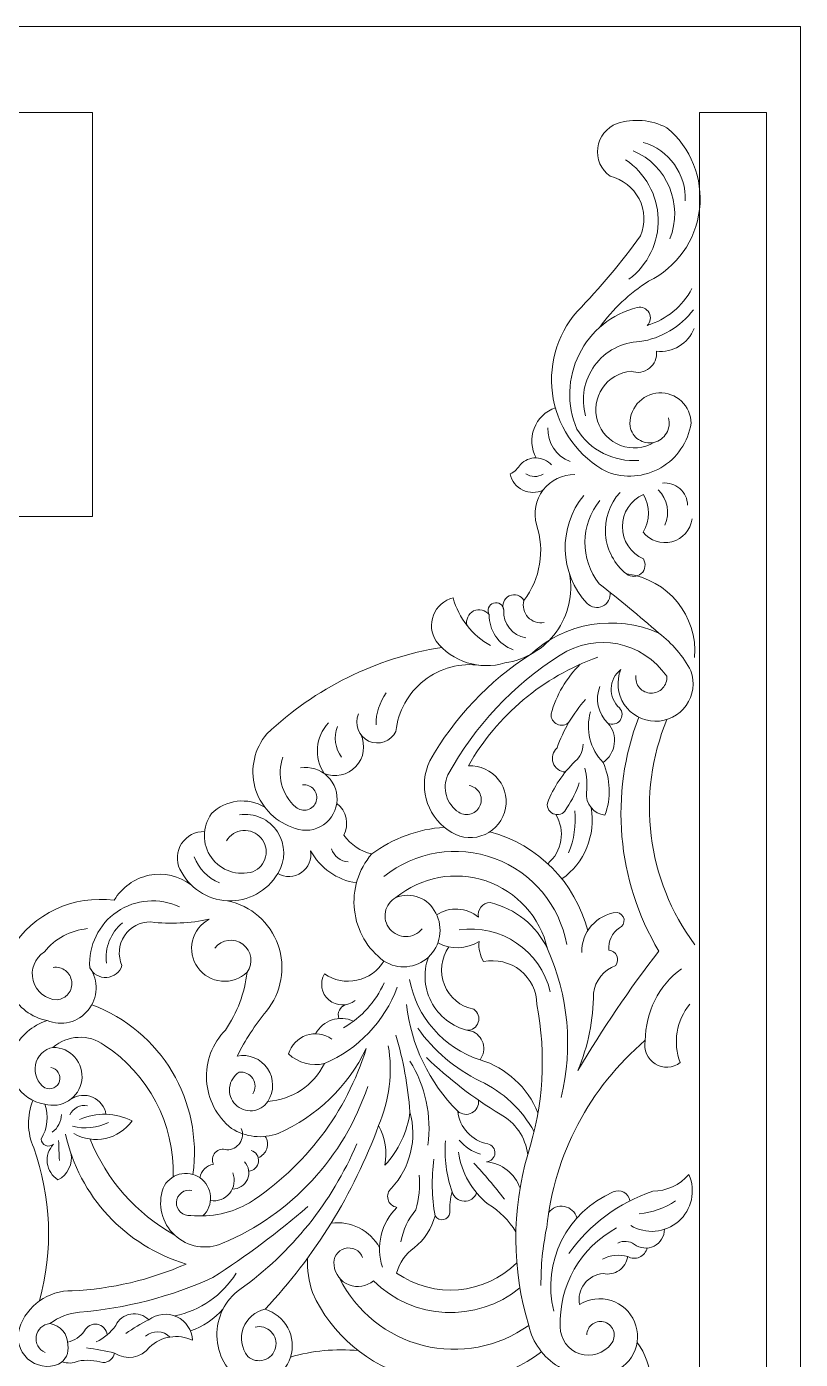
# Model space of a CAD drawing. Header units: millimetres. Extents: x 5152 to 5396, y 165 to 421.
# Drawn here: x 5350.4 to 5396.3, y 341.6 to 420.7 of the extents above; entities that cross this region are included whole.
import ezdxf

# ---------------------------------------------------------------- set-up
doc = ezdxf.new("R2010")
doc.units = ezdxf.units.MM
doc.header["$MEASUREMENT"] = 0
doc.layers.add('SITARA ALL', color=18, linetype='Continuous', true_color=0x000000)

msp = doc.modelspace()

# ---------------------------------------------------------------- linework, layer by layer
at = {"layer": 'SITARA ALL', "lineweight": 9}
for points, knots in [([(5152.3, 420.695), (5152.3, 420.695), (5396.3, 420.695), (5396.3, 420.695), (5396.3, 420.695), (5396.3, 298.695), (5396.3, 298.695), (5396.3, 298.695), (5152.3, 298.695), (5152.3, 298.695), (5152.3, 298.695), (5152.3, 420.695), (5152.3, 420.695)], [0, 0, 0, 0, 0.25, 0.25, 0.25, 0.5, 0.5, 0.5, 0.75, 0.75, 0.75, 1, 1, 1, 1]), ([(5158.284, 309.538), (5158.284, 309.538), (5158.284, 303.791), (5158.284, 303.791), (5158.284, 303.791), (5154.3, 303.791), (5154.3, 303.791), (5154.3, 303.791), (5154.3, 415.599), (5154.3, 415.599), (5154.3, 415.599), (5354.3, 415.599), (5354.3, 415.599), (5354.3, 415.599), (5354.3, 391.626), (5354.3, 391.626), (5354.3, 391.626), (5349.636, 391.626), (5349.636, 391.626), (5349.636, 391.626), (5349.636, 411.074), (5349.636, 411.074), (5349.636, 411.074), (5301.025, 411.074), (5301.025, 411.074), (5301.679, 410.889), (5302.203, 410.396), (5302.429, 409.755), (5302.655, 409.114), (5302.556, 408.402), (5302.163, 407.847), (5304.264, 410.007), (5307.224, 411.112), (5310.227, 410.858), (5311.335, 410.604), (5312.145, 409.652), (5312.219, 408.518), (5312.293, 407.383), (5311.613, 406.334), (5310.548, 405.938)], [0, 0, 0, 0, 0.071429, 0.071429, 0.071429, 0.142857, 0.142857, 0.142857, 0.214286, 0.214286, 0.214286, 0.285714, 0.285714, 0.285714, 0.357143, 0.357143, 0.357143, 0.428571, 0.428571, 0.428571, 0.5, 0.5, 0.5, 0.571429, 0.571429, 0.571429, 0.642857, 0.642857, 0.642857, 0.714286, 0.714286, 0.714286, 0.785714, 0.785714, 0.785714, 0.857143, 0.857143, 0.857143, 1, 1, 1, 1]), ([(5385.334, 308.316), (5385.334, 308.316), (5390.317, 308.316), (5390.317, 308.316), (5390.317, 308.316), (5390.317, 415.599), (5390.317, 415.599), (5390.317, 415.599), (5394.3, 415.599), (5394.3, 415.599), (5394.3, 415.599), (5394.3, 303.791), (5394.3, 303.791), (5394.3, 303.791), (5194.3, 303.791), (5194.3, 303.791), (5194.3, 303.791), (5194.3, 327.764), (5194.3, 327.764), (5194.3, 327.764), (5198.965, 327.764), (5198.965, 327.764), (5198.965, 327.764), (5198.965, 308.316), (5198.965, 308.316), (5198.965, 308.316), (5247.575, 308.316), (5247.575, 308.316), (5246.921, 308.501), (5246.398, 308.994), (5246.172, 309.635), (5245.945, 310.276), (5246.045, 310.988), (5246.438, 311.543), (5244.337, 309.383), (5241.376, 308.278), (5238.374, 308.532), (5237.266, 308.786), (5236.456, 309.738), (5236.382, 310.873), (5236.307, 312.007), (5236.987, 313.056), (5238.053, 313.453)], [0, 0, 0, 0, 0.066667, 0.066667, 0.066667, 0.133333, 0.133333, 0.133333, 0.2, 0.2, 0.2, 0.266667, 0.266667, 0.266667, 0.333333, 0.333333, 0.333333, 0.4, 0.4, 0.4, 0.466667, 0.466667, 0.466667, 0.533333, 0.533333, 0.533333, 0.6, 0.6, 0.6, 0.666667, 0.666667, 0.666667, 0.733333, 0.733333, 0.733333, 0.8, 0.8, 0.8, 0.866667, 0.866667, 0.866667, 1, 1, 1, 1]), ([(5384.4, 402.853), (5385.181, 403.944), (5386.166, 404.874), (5387.299, 405.593), (5388.963, 406.409), (5390.099, 408.011), (5390.317, 409.852), (5390.534, 411.693), (5389.804, 413.517), (5388.376, 414.698), (5387.465, 415.174), (5386.401, 415.263), (5385.424, 414.944), (5384.805, 414.713), (5384.363, 414.161), (5384.276, 413.506), (5384.189, 412.851), (5384.47, 412.202), (5385.007, 411.818), (5385.752, 411.645), (5386.383, 411.152), (5386.732, 410.472), (5387.08, 409.792), (5387.112, 408.992), (5386.818, 408.286), (5385.673, 406.698), (5384.415, 405.195), (5383.054, 403.789), (5381.817, 402.365), (5381.297, 400.455), (5381.644, 398.601), (5381.991, 396.746), (5383.164, 395.153), (5384.833, 394.272), (5385.877, 393.866), (5387.049, 393.956), (5388.019, 394.518), (5388.988, 395.08), (5389.65, 396.051), (5389.818, 397.159), (5389.814, 397.655), (5389.608, 398.128), (5389.246, 398.469), (5388.885, 398.809), (5388.4, 398.986), (5387.904, 398.958), (5387.408, 398.931), (5386.946, 398.702), (5386.624, 398.325), (5386.301, 397.947), (5386.148, 397.454), (5386.199, 396.96), (5386.254, 396.645), (5386.437, 396.366), (5386.704, 396.189), (5386.971, 396.011), (5387.299, 395.952), (5387.611, 396.024), (5387.924, 396.096), (5388.192, 396.293), (5388.355, 396.569), (5388.518, 396.845), (5388.56, 397.176), (5388.471, 397.484)], [0, 0, 0, 0, 0.045455, 0.045455, 0.045455, 0.090909, 0.090909, 0.090909, 0.136364, 0.136364, 0.136364, 0.181818, 0.181818, 0.181818, 0.227273, 0.227273, 0.227273, 0.272727, 0.272727, 0.272727, 0.318182, 0.318182, 0.318182, 0.363636, 0.363636, 0.363636, 0.409091, 0.409091, 0.409091, 0.454545, 0.454545, 0.454545, 0.5, 0.5, 0.5, 0.545455, 0.545455, 0.545455, 0.590909, 0.590909, 0.590909, 0.636364, 0.636364, 0.636364, 0.681818, 0.681818, 0.681818, 0.727273, 0.727273, 0.727273, 0.772727, 0.772727, 0.772727, 0.818182, 0.818182, 0.818182, 0.863636, 0.863636, 0.863636, 0.909091, 0.909091, 0.909091, 1, 1, 1, 1]), ([(5386.132, 405.704), (5387.26, 406.553), (5387.905, 407.895), (5387.863, 409.306), (5387.821, 410.717), (5387.098, 412.019), (5385.921, 412.799)], [0, 0, 0, 0, 0.333333, 0.333333, 0.333333, 1, 1, 1, 1]), ([(5389.864, 405.147), (5389.31, 404.093), (5388.355, 403.306), (5387.216, 402.961), (5387.415, 403.162), (5387.458, 403.47), (5387.322, 403.718), (5387.185, 403.965), (5386.902, 404.093), (5386.625, 404.032), (5385.124, 403.652), (5383.864, 402.637), (5383.174, 401.25), (5382.484, 399.863), (5382.434, 398.246), (5383.036, 396.819), (5383.818, 395.559), (5385.235, 394.84), (5386.714, 394.954)], [0, 0, 0, 0, 0.142857, 0.142857, 0.142857, 0.285714, 0.285714, 0.285714, 0.428571, 0.428571, 0.428571, 0.571429, 0.571429, 0.571429, 0.714286, 0.714286, 0.714286, 1, 1, 1, 1]), ([(5383.556, 397.601), (5383.267, 398.626), (5383.466, 399.727), (5384.095, 400.587), (5384.723, 401.447), (5385.712, 401.97), (5386.776, 402.007), (5388.044, 402.197), (5389.187, 402.874), (5389.962, 403.895)], [0, 0, 0, 0, 0.25, 0.25, 0.25, 0.5, 0.5, 0.5, 1, 1, 1, 1]), ([(5387.611, 396.024), (5387.015, 395.665), (5386.287, 395.599), (5385.636, 395.844), (5384.984, 396.09), (5384.481, 396.62), (5384.27, 397.284), (5384.059, 397.947), (5384.163, 398.67), (5384.553, 399.247), (5384.942, 399.824), (5385.575, 400.19), (5386.269, 400.242), (5386.634, 400.116), (5387.039, 400.185), (5387.342, 400.426), (5387.645, 400.667), (5387.803, 401.045), (5387.762, 401.43), (5388.728, 401.324), (5389.645, 401.88), (5389.995, 402.786)], [0, 0, 0, 0, 0.125, 0.125, 0.125, 0.25, 0.25, 0.25, 0.375, 0.375, 0.375, 0.5, 0.5, 0.5, 0.625, 0.625, 0.625, 0.75, 0.75, 0.75, 1, 1, 1, 1]), ([(5381.765, 398.081), (5381.185, 397.877), (5380.725, 397.43), (5380.506, 396.856), (5380.286, 396.282), (5380.33, 395.641), (5380.626, 395.103)], [0, 0, 0, 0, 0.333333, 0.333333, 0.333333, 1, 1, 1, 1]), ([(5381.042, 393.202), (5380.662, 393.009), (5380.213, 393.005), (5379.83, 393.192), (5379.446, 393.378), (5379.172, 393.734), (5379.089, 394.152), (5379.34, 394.28), (5379.55, 394.477), (5379.694, 394.72), (5379.938, 394.971), (5380.276, 395.11), (5380.626, 395.103), (5380.977, 395.096), (5381.309, 394.945), (5381.543, 394.684)], [0, 0, 0, 0, 0.166667, 0.166667, 0.166667, 0.333333, 0.333333, 0.333333, 0.5, 0.5, 0.5, 0.666667, 0.666667, 0.666667, 1, 1, 1, 1]), ([(5379.902, 386.644), (5380.876, 387.93), (5381.155, 389.612), (5380.647, 391.144), (5380.447, 391.854), (5380.594, 392.616), (5381.042, 393.202), (5381.49, 393.787), (5382.188, 394.127), (5382.925, 394.12)], [0, 0, 0, 0, 0.25, 0.25, 0.25, 0.5, 0.5, 0.5, 1, 1, 1, 1]), ([(5390.028, 383.26), (5390.221, 385.728), (5388.445, 387.911), (5385.988, 388.217), (5385.268, 388.788), (5384.817, 389.633), (5384.743, 390.549), (5384.669, 391.465), (5384.98, 392.372), (5385.6, 393.05)], [0, 0, 0, 0, 0.25, 0.25, 0.25, 0.5, 0.5, 0.5, 1, 1, 1, 1]), ([(5389.609, 392.292), (5389.602, 392.672), (5389.436, 393.03), (5389.151, 393.281), (5388.866, 393.532), (5388.489, 393.651), (5388.112, 393.609)], [0, 0, 0, 0, 0.333333, 0.333333, 0.333333, 1, 1, 1, 1]), ([(5384.407, 392.581), (5383.234, 391.145), (5383.219, 389.089), (5384.372, 387.638), (5385.572, 386.688), (5386.751, 385.711), (5387.907, 384.707), (5385.339, 385.838), (5382.348, 385.341), (5380.286, 383.437), (5377.813, 381.853), (5375.765, 379.689), (5374.32, 377.132), (5373.614, 375.679), (5374.075, 373.93), (5375.408, 373.017), (5375.96, 372.59), (5376.685, 372.46), (5377.351, 372.67), (5378.017, 372.879), (5378.538, 373.401), (5378.746, 374.067), (5378.954, 374.733), (5378.824, 375.458), (5378.396, 376.009), (5377.968, 376.561), (5377.298, 376.868), (5376.601, 376.832), (5378.309, 379.827), (5381.032, 382.115), (5384.276, 383.282)], [0, 0, 0, 0, 0.090909, 0.090909, 0.090909, 0.181818, 0.181818, 0.181818, 0.272727, 0.272727, 0.272727, 0.363636, 0.363636, 0.363636, 0.454545, 0.454545, 0.454545, 0.545455, 0.545455, 0.545455, 0.636364, 0.636364, 0.636364, 0.727273, 0.727273, 0.727273, 0.818182, 0.818182, 0.818182, 1, 1, 1, 1]), ([(5383.449, 392.878), (5381.906, 390.987), (5381.992, 388.25), (5383.656, 386.464), (5383.896, 386.222), (5384.265, 386.159), (5384.571, 386.31), (5384.878, 386.46), (5385.055, 386.789), (5385.01, 387.128)], [0, 0, 0, 0, 0.25, 0.25, 0.25, 0.5, 0.5, 0.5, 1, 1, 1, 1]), ([(5385.988, 388.217), (5386.248, 388.013), (5386.616, 388.024), (5386.862, 388.244), (5387.108, 388.464), (5387.161, 388.828), (5386.987, 389.109), (5386.229, 389.444), (5385.74, 390.196), (5385.74, 391.025), (5385.74, 391.854), (5386.229, 392.605), (5386.987, 392.941), (5387.394, 392.251), (5387.388, 391.392), (5386.972, 390.707), (5387.374, 390.188), (5388.048, 389.959), (5388.683, 390.129), (5389.318, 390.298), (5389.79, 390.831), (5389.88, 391.482)], [0, 0, 0, 0, 0.125, 0.125, 0.125, 0.25, 0.25, 0.25, 0.375, 0.375, 0.375, 0.5, 0.5, 0.5, 0.625, 0.625, 0.625, 0.75, 0.75, 0.75, 1, 1, 1, 1]), ([(5377.926, 383.967), (5376.832, 384.57), (5376.028, 385.591), (5375.696, 386.796), (5375.165, 386.665), (5374.73, 386.285), (5374.53, 385.775), (5374.329, 385.266), (5374.388, 384.692), (5374.687, 384.234), (5375.651, 382.997), (5377.276, 382.482), (5378.776, 382.942), (5379.994, 383.115), (5381.089, 383.774), (5381.812, 384.77), (5382.534, 385.767), (5382.82, 387.013), (5382.606, 388.224)], [0, 0, 0, 0, 0.142857, 0.142857, 0.142857, 0.285714, 0.285714, 0.285714, 0.428571, 0.428571, 0.428571, 0.571429, 0.571429, 0.571429, 0.714286, 0.714286, 0.714286, 1, 1, 1, 1]), ([(5381.099, 385.337), (5380.745, 385.27), (5380.38, 385.391), (5380.136, 385.657), (5379.893, 385.923), (5379.804, 386.297), (5379.902, 386.644), (5379.729, 386.95), (5379.349, 387.07), (5379.032, 386.918), (5378.716, 386.765), (5378.572, 386.394), (5378.704, 386.068), (5378.697, 386.213), (5378.624, 386.346), (5378.506, 386.429), (5378.388, 386.513), (5378.238, 386.537), (5378.099, 386.494), (5377.961, 386.452), (5377.85, 386.348), (5377.799, 386.212), (5377.748, 386.077), (5377.763, 385.925), (5377.839, 385.802), (5377.623, 386.087), (5377.236, 386.178), (5376.916, 386.021), (5376.595, 385.863), (5376.431, 385.501), (5376.525, 385.156)], [0, 0, 0, 0, 0.090909, 0.090909, 0.090909, 0.181818, 0.181818, 0.181818, 0.272727, 0.272727, 0.272727, 0.363636, 0.363636, 0.363636, 0.454545, 0.454545, 0.454545, 0.545455, 0.545455, 0.545455, 0.636364, 0.636364, 0.636364, 0.727273, 0.727273, 0.727273, 0.818182, 0.818182, 0.818182, 1, 1, 1, 1]), ([(5386.543, 382.184), (5386.509, 381.924), (5386.587, 381.662), (5386.758, 381.463), (5386.929, 381.264), (5387.176, 381.148), (5387.438, 381.143), (5387.7, 381.138), (5387.952, 381.244), (5388.131, 381.436), (5388.309, 381.628), (5388.397, 381.887), (5388.373, 382.148), (5386.955, 384.215), (5384.148, 384.771), (5382.052, 383.396), (5379.261, 381.636), (5376.967, 379.192), (5375.389, 376.294), (5375.023, 375.494), (5375.3, 374.549), (5376.04, 374.074), (5376.26, 373.936), (5376.53, 373.904), (5376.777, 373.987), (5377.023, 374.07), (5377.219, 374.258), (5377.312, 374.501), (5377.404, 374.744), (5377.383, 375.015), (5377.254, 375.241), (5377.125, 375.467), (5376.902, 375.622), (5376.646, 375.666)], [0, 0, 0, 0, 0.083333, 0.083333, 0.083333, 0.166667, 0.166667, 0.166667, 0.25, 0.25, 0.25, 0.333333, 0.333333, 0.333333, 0.416667, 0.416667, 0.416667, 0.5, 0.5, 0.5, 0.583333, 0.583333, 0.583333, 0.666667, 0.666667, 0.666667, 0.75, 0.75, 0.75, 0.833333, 0.833333, 0.833333, 1, 1, 1, 1]), ([(5387.907, 384.707), (5388.694, 384.107), (5389.342, 383.344), (5389.809, 382.47), (5390.06, 381.781), (5389.955, 381.011), (5389.529, 380.414), (5389.103, 379.816), (5388.409, 379.467), (5387.675, 379.479), (5386.942, 379.492), (5386.261, 379.865), (5385.855, 380.477), (5385.45, 381.089), (5385.372, 381.862), (5385.646, 382.542), (5385.299, 382.272), (5385.09, 381.861), (5385.075, 381.421), (5385.061, 380.981), (5385.243, 380.558), (5385.573, 380.265), (5385.761, 380.06), (5385.774, 379.748), (5385.604, 379.527), (5385.435, 379.306), (5385.131, 379.238), (5384.883, 379.366), (5384.297, 379.928), (5384.108, 380.789), (5384.405, 381.544)], [0, 0, 0, 0, 0.090909, 0.090909, 0.090909, 0.181818, 0.181818, 0.181818, 0.272727, 0.272727, 0.272727, 0.363636, 0.363636, 0.363636, 0.454545, 0.454545, 0.454545, 0.545455, 0.545455, 0.545455, 0.636364, 0.636364, 0.636364, 0.727273, 0.727273, 0.727273, 0.818182, 0.818182, 0.818182, 1, 1, 1, 1]), ([(5375.022, 383.859), (5371.125, 383.232), (5367.509, 381.445), (5364.647, 378.727), (5363.907, 377.855), (5363.643, 376.677), (5363.94, 375.572), (5364.236, 374.468), (5365.055, 373.58), (5366.131, 373.195), (5366.667, 372.933), (5367.294, 372.943), (5367.821, 373.222), (5368.348, 373.501), (5368.709, 374.015), (5368.793, 374.605), (5368.878, 375.194), (5368.675, 375.789), (5368.248, 376.204), (5367.821, 376.619), (5367.221, 376.806), (5366.634, 376.705)], [0, 0, 0, 0, 0.125, 0.125, 0.125, 0.25, 0.25, 0.25, 0.375, 0.375, 0.375, 0.5, 0.5, 0.5, 0.625, 0.625, 0.625, 0.75, 0.75, 0.75, 1, 1, 1, 1]), ([(5370.085, 379.911), (5369.815, 379.301), (5370.082, 378.587), (5370.686, 378.305), (5371.291, 378.023), (5372.01, 378.275), (5372.304, 378.874), (5372.429, 380.068), (5373.034, 381.159), (5373.979, 381.898), (5374.924, 382.637), (5376.13, 382.959), (5377.318, 382.793)], [0, 0, 0, 0, 0.2, 0.2, 0.2, 0.4, 0.4, 0.4, 0.6, 0.6, 0.6, 1, 1, 1, 1]), ([(5383.241, 382.864), (5382.42, 382.045), (5381.823, 381.03), (5381.506, 379.914), (5381.49, 379.654), (5381.634, 379.411), (5381.87, 379.301), (5382.106, 379.191), (5382.385, 379.236), (5382.573, 379.416)], [0, 0, 0, 0, 0.25, 0.25, 0.25, 0.5, 0.5, 0.5, 1, 1, 1, 1]), ([(5383.556, 380.776), (5382.814, 379.932), (5382.24, 378.954), (5381.866, 377.893), (5381.616, 377.675), (5381.522, 377.327), (5381.631, 377.013), (5381.739, 376.699), (5382.027, 376.483), (5382.359, 376.466)], [0, 0, 0, 0, 0.25, 0.25, 0.25, 0.5, 0.5, 0.5, 1, 1, 1, 1]), ([(5386.708, 379.719), (5384.965, 375.151), (5385.404, 370.041), (5387.904, 365.839), (5386.16, 363.577), (5384.555, 361.211), (5383.097, 358.755), (5383.714, 360.205), (5384.031, 361.764), (5384.027, 363.34), (5384.128, 364.089), (5384.635, 364.721), (5385.343, 364.983), (5385.47, 365.148), (5385.497, 365.368), (5385.413, 365.559), (5385.329, 365.749), (5385.148, 365.878), (5384.941, 365.896), (5384.892, 366.414), (5385.131, 366.919), (5385.563, 367.21), (5385.759, 367.301), (5385.871, 367.511), (5385.838, 367.724), (5385.805, 367.938), (5385.636, 368.104), (5385.422, 368.133), (5384.209, 368.005), (5383.299, 366.968), (5383.333, 365.75)], [0, 0, 0, 0, 0.090909, 0.090909, 0.090909, 0.181818, 0.181818, 0.181818, 0.272727, 0.272727, 0.272727, 0.363636, 0.363636, 0.363636, 0.454545, 0.454545, 0.454545, 0.545455, 0.545455, 0.545455, 0.636364, 0.636364, 0.636364, 0.727273, 0.727273, 0.727273, 0.818182, 0.818182, 0.818182, 1, 1, 1, 1]), ([(5383.522, 376.688), (5383.64, 376.218), (5383.667, 375.731), (5383.603, 375.251), (5383.546, 374.577), (5384.033, 373.98), (5384.705, 373.903), (5385.082, 374.92), (5385.042, 376.044), (5384.593, 377.032), (5383.824, 377.829), (5383.541, 378.979), (5383.85, 380.043)], [0, 0, 0, 0, 0.2, 0.2, 0.2, 0.4, 0.4, 0.4, 0.6, 0.6, 0.6, 1, 1, 1, 1]), ([(5368.296, 379.375), (5367.531, 378.551), (5367.427, 377.311), (5368.048, 376.373), (5368.701, 376.109), (5369.447, 376.273), (5369.928, 376.786), (5370.409, 377.3), (5370.524, 378.055), (5370.219, 378.688)], [0, 0, 0, 0, 0.25, 0.25, 0.25, 0.5, 0.5, 0.5, 1, 1, 1, 1]), ([(5384.593, 377.032), (5384.963, 377.287), (5385.206, 377.688), (5385.262, 378.134), (5385.317, 378.58), (5385.18, 379.028), (5384.883, 379.366)], [0, 0, 0, 0, 0.333333, 0.333333, 0.333333, 1, 1, 1, 1]), ([(5383.409, 378.112), (5383.407, 377.725), (5383.238, 377.357), (5382.945, 377.103), (5382.22, 376.407), (5381.655, 375.562), (5381.291, 374.625), (5381.243, 374.32), (5381.435, 374.029), (5381.735, 373.954), (5382.034, 373.879), (5382.341, 374.045), (5382.442, 374.337), (5382.762, 374.795), (5383.011, 375.297), (5383.183, 375.828)], [0, 0, 0, 0, 0.166667, 0.166667, 0.166667, 0.333333, 0.333333, 0.333333, 0.5, 0.5, 0.5, 0.666667, 0.666667, 0.666667, 1, 1, 1, 1]), ([(5365.604, 377.353), (5365.219, 376.299), (5365.521, 375.118), (5366.365, 374.38), (5366.558, 374.214), (5366.822, 374.156), (5367.066, 374.227), (5367.311, 374.298), (5367.503, 374.487), (5367.578, 374.731), (5367.652, 374.974), (5367.598, 375.239), (5367.435, 375.434), (5367.272, 375.629), (5367.021, 375.729), (5366.768, 375.699)], [0, 0, 0, 0, 0.166667, 0.166667, 0.166667, 0.333333, 0.333333, 0.333333, 0.5, 0.5, 0.5, 0.666667, 0.666667, 0.666667, 1, 1, 1, 1]), ([(5364.525, 374.375), (5363.507, 374.987), (5362.205, 374.832), (5361.362, 373.996), (5360.8, 373.218), (5360.797, 372.17), (5361.354, 371.389), (5361.912, 370.608), (5362.904, 370.27), (5363.822, 370.549), (5364.2, 370.705), (5364.478, 371.033), (5364.573, 371.431), (5364.667, 371.828), (5364.565, 372.246), (5364.299, 372.556), (5364.032, 372.865), (5363.634, 373.028), (5363.227, 372.994), (5362.82, 372.959), (5362.454, 372.732), (5362.243, 372.383)], [0, 0, 0, 0, 0.125, 0.125, 0.125, 0.25, 0.25, 0.25, 0.375, 0.375, 0.375, 0.5, 0.5, 0.5, 0.625, 0.625, 0.625, 0.75, 0.75, 0.75, 1, 1, 1, 1]), ([(5368.793, 374.605), (5369.366, 374.156), (5369.545, 373.366), (5369.222, 372.714), (5369.613, 372.151), (5370.199, 371.755), (5370.867, 371.602), (5370.077, 370.679), (5369.707, 369.471), (5369.845, 368.265), (5369.983, 367.059), (5370.615, 365.965), (5371.592, 365.244), (5371.236, 364.663), (5370.657, 364.252), (5369.991, 364.108), (5369.325, 363.964), (5368.628, 364.099), (5368.064, 364.481), (5367.77, 363.97), (5367.879, 363.323), (5368.327, 362.939), (5368.774, 362.555), (5369.43, 362.542), (5369.891, 362.91)], [0, 0, 0, 0, 0.111111, 0.111111, 0.111111, 0.222222, 0.222222, 0.222222, 0.333333, 0.333333, 0.333333, 0.444444, 0.444444, 0.444444, 0.555556, 0.555556, 0.555556, 0.666667, 0.666667, 0.666667, 0.777778, 0.777778, 0.777778, 1, 1, 1, 1]), ([(5363.014, 373.923), (5363.901, 374.06), (5364.786, 373.665), (5365.276, 372.915), (5365.767, 372.164), (5365.773, 371.195), (5365.291, 370.439), (5365.732, 370.181), (5366.282, 370.202), (5366.7, 370.494), (5367.119, 370.786), (5367.329, 371.295), (5367.239, 371.797), (5367.794, 370.764), (5368.804, 370.055), (5369.964, 369.884)], [0, 0, 0, 0, 0.166667, 0.166667, 0.166667, 0.333333, 0.333333, 0.333333, 0.5, 0.5, 0.5, 0.666667, 0.666667, 0.666667, 1, 1, 1, 1]), ([(5360.951, 372.927), (5360.406, 372.947), (5359.89, 372.68), (5359.591, 372.224), (5359.292, 371.767), (5359.253, 371.188), (5359.489, 370.695), (5360.013, 369.598), (5361.098, 368.879), (5362.313, 368.825), (5363.528, 368.772), (5364.673, 369.391), (5365.291, 370.439)], [0, 0, 0, 0, 0.2, 0.2, 0.2, 0.4, 0.4, 0.4, 0.6, 0.6, 0.6, 1, 1, 1, 1]), ([(5382.439, 366.236), (5382.012, 368.572), (5380.388, 370.51), (5378.162, 371.336), (5375.935, 372.162), (5373.44, 371.755), (5371.593, 370.262)], [0, 0, 0, 0, 0.333333, 0.333333, 0.333333, 1, 1, 1, 1]), ([(5360.146, 369.772), (5359.437, 370.307), (5358.533, 370.513), (5357.662, 370.337), (5356.791, 370.161), (5356.037, 369.621), (5355.591, 368.852), (5353.174, 369.18), (5350.789, 368.067), (5349.492, 366.001), (5349.066, 365.163), (5349.06, 364.175), (5349.477, 363.333), (5349.893, 362.49), (5350.682, 361.894), (5351.606, 361.725), (5350.738, 361.423), (5350.016, 360.803), (5349.587, 359.99), (5349.32, 359.312), (5349.378, 358.55), (5349.745, 357.921), (5350.111, 357.291), (5350.745, 356.864), (5351.466, 356.762)], [0, 0, 0, 0, 0.111111, 0.111111, 0.111111, 0.222222, 0.222222, 0.222222, 0.333333, 0.333333, 0.333333, 0.444444, 0.444444, 0.444444, 0.555556, 0.555556, 0.555556, 0.666667, 0.666667, 0.666667, 0.777778, 0.777778, 0.777778, 1, 1, 1, 1]), ([(5371.592, 365.244), (5372.424, 364.713), (5373.508, 364.809), (5374.231, 365.481), (5374.955, 366.152), (5375.134, 367.226), (5374.666, 368.094), (5374.247, 368.979), (5373.213, 369.385), (5372.305, 369.02), (5373.798, 370.249), (5375.822, 370.619), (5377.653, 369.998), (5379.484, 369.378), (5380.865, 367.853), (5381.302, 365.969), (5380.639, 367.352), (5379.389, 368.361), (5377.897, 368.715), (5377.681, 368.714), (5377.478, 368.616), (5377.342, 368.448), (5377.207, 368.28), (5377.154, 368.06), (5377.199, 367.849), (5376.494, 368.44), (5375.485, 368.496), (5374.72, 367.987)], [0, 0, 0, 0, 0.1, 0.1, 0.1, 0.2, 0.2, 0.2, 0.3, 0.3, 0.3, 0.4, 0.4, 0.4, 0.5, 0.5, 0.5, 0.6, 0.6, 0.6, 0.7, 0.7, 0.7, 0.8, 0.8, 0.8, 1, 1, 1, 1]), ([(5361.563, 366.021), (5361.963, 366.533), (5362.701, 366.63), (5363.221, 366.241), (5363.742, 365.851), (5363.855, 365.116), (5363.477, 364.587), (5363.069, 364.197), (5362.51, 364.003), (5361.948, 364.055), (5361.385, 364.107), (5360.873, 364.401), (5360.544, 364.861), (5360.214, 365.32), (5360.101, 365.9), (5360.232, 366.45), (5360.363, 366.999), (5360.727, 367.465), (5361.228, 367.726), (5360.086, 367.488), (5358.913, 367.433), (5357.754, 367.565), (5357.128, 367.578), (5356.539, 367.27), (5356.194, 366.747), (5355.849, 366.225), (5355.795, 365.563), (5356.051, 364.992), (5355.924, 364.59), (5355.564, 364.305), (5355.143, 364.274), (5354.723, 364.243), (5354.325, 364.472), (5354.14, 364.851), (5354.052, 366.169), (5354.671, 367.435), (5355.764, 368.177), (5356.857, 368.919), (5358.262, 369.026), (5359.455, 368.458)], [0, 0, 0, 0, 0.071429, 0.071429, 0.071429, 0.142857, 0.142857, 0.142857, 0.214286, 0.214286, 0.214286, 0.285714, 0.285714, 0.285714, 0.357143, 0.357143, 0.357143, 0.428571, 0.428571, 0.428571, 0.5, 0.5, 0.5, 0.571429, 0.571429, 0.571429, 0.642857, 0.642857, 0.642857, 0.714286, 0.714286, 0.714286, 0.785714, 0.785714, 0.785714, 0.857143, 0.857143, 0.857143, 1, 1, 1, 1]), ([(5368.065, 359.167), (5367.428, 357.871), (5366.146, 357.013), (5364.705, 356.918), (5365.091, 357.512), (5365.085, 358.279), (5364.689, 358.866), (5364.292, 359.454), (5363.584, 359.747), (5362.888, 359.611), (5363.365, 360.559), (5363.945, 361.451), (5364.618, 362.271), (5365.518, 363.37), (5365.779, 364.857), (5365.308, 366.196), (5364.837, 367.536), (5363.702, 368.532), (5362.313, 368.825)], [0, 0, 0, 0, 0.142857, 0.142857, 0.142857, 0.285714, 0.285714, 0.285714, 0.428571, 0.428571, 0.428571, 0.571429, 0.571429, 0.571429, 0.714286, 0.714286, 0.714286, 1, 1, 1, 1]), ([(5372.305, 369.02), (5371.979, 368.844), (5371.749, 368.532), (5371.679, 368.168), (5371.608, 367.804), (5371.705, 367.428), (5371.942, 367.144), (5372.179, 366.859), (5372.53, 366.695), (5372.901, 366.699), (5373.271, 366.702), (5373.621, 366.871), (5373.853, 367.16)], [0, 0, 0, 0, 0.2, 0.2, 0.2, 0.4, 0.4, 0.4, 0.6, 0.6, 0.6, 1, 1, 1, 1]), ([(5353.999, 367.171), (5352.995, 367.078), (5352.074, 366.58), (5351.445, 365.792), (5350.875, 365.43), (5350.605, 364.741), (5350.779, 364.089), (5350.953, 363.436), (5351.53, 362.972), (5352.204, 362.942), (5352.463, 362.97), (5352.7, 363.1), (5352.862, 363.304), (5353.024, 363.507), (5353.098, 363.766), (5353.067, 364.024), (5353.036, 364.282), (5352.903, 364.517), (5352.697, 364.677), (5352.492, 364.836), (5352.232, 364.907), (5351.974, 364.873)], [0, 0, 0, 0, 0.125, 0.125, 0.125, 0.25, 0.25, 0.25, 0.375, 0.375, 0.375, 0.5, 0.5, 0.5, 0.625, 0.625, 0.625, 0.75, 0.75, 0.75, 1, 1, 1, 1]), ([(5374.794, 366.329), (5375.563, 365.912), (5376.497, 365.942), (5377.237, 366.41), (5377.199, 365.992), (5377.292, 365.573), (5377.504, 365.211), (5378.274, 365.371), (5379.075, 365.179), (5379.688, 364.686), (5380.301, 364.194), (5380.661, 363.453), (5380.671, 362.667), (5381.238, 359.703), (5381.05, 356.643), (5380.124, 353.771)], [0, 0, 0, 0, 0.166667, 0.166667, 0.166667, 0.333333, 0.333333, 0.333333, 0.5, 0.5, 0.5, 0.666667, 0.666667, 0.666667, 1, 1, 1, 1]), ([(5374.231, 365.481), (5373.896, 364.559), (5373.986, 363.537), (5374.478, 362.69), (5374.97, 361.842), (5375.813, 361.256), (5376.779, 361.091), (5377.112, 360.977), (5377.37, 360.709), (5377.473, 360.373), (5377.575, 360.036), (5377.51, 359.67), (5377.297, 359.39)], [0, 0, 0, 0, 0.2, 0.2, 0.2, 0.4, 0.4, 0.4, 0.6, 0.6, 0.6, 1, 1, 1, 1]), ([(5376.52, 361.146), (5376.824, 361.132), (5377.1, 361.322), (5377.194, 361.611), (5377.289, 361.9), (5377.18, 362.216), (5376.927, 362.385), (5376.137, 362.541), (5375.48, 363.087), (5375.181, 363.835), (5374.882, 364.582), (5374.982, 365.431), (5375.447, 366.089)], [0, 0, 0, 0, 0.2, 0.2, 0.2, 0.4, 0.4, 0.4, 0.6, 0.6, 0.6, 1, 1, 1, 1]), ([(5351.606, 361.725), (5352.466, 361.362), (5353.461, 361.611), (5354.048, 362.336), (5354.635, 363.06), (5354.673, 364.085), (5354.14, 364.851)], [0, 0, 0, 0, 0.333333, 0.333333, 0.333333, 1, 1, 1, 1]), ([(5360.197, 351.638), (5359.979, 351.684), (5359.753, 351.633), (5359.577, 351.497), (5359.401, 351.361), (5359.294, 351.155), (5359.284, 350.933), (5359.274, 350.711), (5359.362, 350.496), (5359.525, 350.345), (5359.688, 350.194), (5359.909, 350.122), (5360.129, 350.148), (5361.34, 350.023), (5362.559, 350.287), (5363.609, 350.903), (5366.925, 353.043), (5369.38, 356.281), (5370.544, 360.052), (5369.457, 357.806), (5367.603, 356.019), (5365.318, 355.016), (5364.398, 354.68), (5363.373, 354.793), (5362.547, 355.319), (5361.675, 356.013), (5361.138, 357.045), (5361.07, 358.157), (5361.001, 359.27), (5361.409, 360.36), (5362.189, 361.155), (5362.889, 362.179), (5363.33, 363.356), (5363.477, 364.587)], [0, 0, 0, 0, 0.083333, 0.083333, 0.083333, 0.166667, 0.166667, 0.166667, 0.25, 0.25, 0.25, 0.333333, 0.333333, 0.333333, 0.416667, 0.416667, 0.416667, 0.5, 0.5, 0.5, 0.583333, 0.583333, 0.583333, 0.666667, 0.666667, 0.666667, 0.75, 0.75, 0.75, 0.833333, 0.833333, 0.833333, 1, 1, 1, 1]), ([(5389.241, 364.791), (5387.892, 363.786), (5387.099, 362.203), (5387.103, 360.521), (5386.991, 359.986), (5387.222, 359.439), (5387.685, 359.148), (5388.147, 358.857), (5388.741, 358.884), (5389.174, 359.218), (5388.719, 360.392), (5388.941, 361.723), (5389.753, 362.686)], [0, 0, 0, 0, 0.2, 0.2, 0.2, 0.4, 0.4, 0.4, 0.6, 0.6, 0.6, 1, 1, 1, 1]), ([(5373.113, 364.16), (5373.521, 361.919), (5375.128, 360.085), (5377.297, 359.39), (5378.856, 358.909), (5380.117, 357.753), (5380.732, 356.243)], [0, 0, 0, 0, 0.333333, 0.333333, 0.333333, 1, 1, 1, 1]), ([(5368.503, 360.619), (5368.065, 360.933), (5367.503, 361.015), (5366.993, 360.841), (5366.483, 360.667), (5366.09, 360.257), (5365.935, 359.741), (5366.501, 359.199), (5367.303, 358.982), (5368.065, 359.167), (5370.064, 360.021), (5371.627, 361.655), (5372.388, 363.691)], [0, 0, 0, 0, 0.2, 0.2, 0.2, 0.4, 0.4, 0.4, 0.6, 0.6, 0.6, 1, 1, 1, 1]), ([(5359.088, 352.442), (5359.176, 355.583), (5357.631, 358.543), (5355.003, 360.265), (5354.074, 360.923), (5352.817, 360.866), (5351.953, 360.124)], [0, 0, 0, 0, 0.333333, 0.333333, 0.333333, 1, 1, 1, 1]), ([(5372.296, 360.852), (5372.742, 359.367), (5373.023, 357.837), (5373.134, 356.291), (5373.58, 354.699), (5373.165, 352.989), (5372.042, 351.777), (5371.846, 351.611), (5371.765, 351.346), (5371.836, 351.099), (5371.906, 350.853), (5372.114, 350.67), (5372.368, 350.632), (5371.428, 349.707), (5371.094, 348.33), (5371.507, 347.077)], [0, 0, 0, 0, 0.166667, 0.166667, 0.166667, 0.333333, 0.333333, 0.333333, 0.5, 0.5, 0.5, 0.666667, 0.666667, 0.666667, 1, 1, 1, 1]), ([(5380.501, 355.118), (5379.778, 356.434), (5378.658, 357.487), (5377.3, 358.127), (5375.82, 358.845), (5374.546, 359.927), (5373.597, 361.27)], [0, 0, 0, 0, 0.333333, 0.333333, 0.333333, 1, 1, 1, 1]), ([(5353.017, 353.851), (5353.153, 353.21), (5352.837, 352.559), (5352.251, 352.267), (5351.901, 352.484), (5351.668, 352.848), (5351.617, 353.257), (5351.566, 353.666), (5351.702, 354.076), (5351.988, 354.373), (5351.858, 354.264), (5351.678, 354.237), (5351.523, 354.303), (5351.367, 354.37), (5351.262, 354.518), (5351.252, 354.687), (5351.639, 355.309), (5351.719, 356.074), (5351.466, 356.762), (5351.945, 356.617), (5352.463, 356.688), (5352.885, 356.957), (5353.308, 357.225), (5353.592, 357.664), (5353.663, 358.16), (5353.735, 358.655), (5353.588, 359.157), (5353.259, 359.534), (5352.93, 359.912), (5352.454, 360.127), (5351.953, 360.124), (5351.428, 360.02), (5351.018, 359.609), (5350.915, 359.084), (5350.811, 358.559), (5351.035, 358.023), (5351.481, 357.727), (5351.647, 357.652), (5351.838, 357.652), (5352.004, 357.728), (5352.17, 357.804), (5352.295, 357.949), (5352.346, 358.124), (5352.398, 358.299), (5352.371, 358.488), (5352.273, 358.642), (5352.175, 358.796), (5352.014, 358.899), (5351.834, 358.926)], [0, 0, 0, 0, 0.058824, 0.058824, 0.058824, 0.117647, 0.117647, 0.117647, 0.176471, 0.176471, 0.176471, 0.235294, 0.235294, 0.235294, 0.294118, 0.294118, 0.294118, 0.352941, 0.352941, 0.352941, 0.411765, 0.411765, 0.411765, 0.470588, 0.470588, 0.470588, 0.529412, 0.529412, 0.529412, 0.588235, 0.588235, 0.588235, 0.647059, 0.647059, 0.647059, 0.705882, 0.705882, 0.705882, 0.764706, 0.764706, 0.764706, 0.823529, 0.823529, 0.823529, 0.882353, 0.882353, 0.882353, 1, 1, 1, 1]), ([(5373.134, 356.291), (5372.989, 355.106), (5372.466, 353.999), (5371.645, 353.133), (5371.801, 353.935), (5371.669, 354.765), (5371.273, 355.48), (5371.919, 356.973), (5372.121, 358.62), (5371.854, 360.225)], [0, 0, 0, 0, 0.25, 0.25, 0.25, 0.5, 0.5, 0.5, 1, 1, 1, 1]), ([(5387.103, 360.545), (5383.788, 357.733), (5381.691, 353.75), (5381.251, 349.426), (5381.014, 348.299), (5380.9, 347.151), (5380.911, 346)], [0, 0, 0, 0, 0.333333, 0.333333, 0.333333, 1, 1, 1, 1]), ([(5368.961, 346.426), (5369.952, 344.432), (5371.766, 342.973), (5373.926, 342.434), (5376.087, 341.896), (5378.374, 342.331), (5380.184, 343.627), (5379.186, 346.931), (5379.166, 350.455), (5380.124, 353.771), (5379.998, 354.788), (5379.387, 355.681), (5378.485, 356.167), (5376.904, 357.117), (5375.438, 358.247), (5374.115, 359.532)], [0, 0, 0, 0, 0.166667, 0.166667, 0.166667, 0.333333, 0.333333, 0.333333, 0.5, 0.5, 0.5, 0.666667, 0.666667, 0.666667, 1, 1, 1, 1]), ([(5363.817, 357.377), (5363.99, 357.65), (5363.989, 357.998), (5363.816, 358.271), (5363.642, 358.543), (5363.327, 358.692), (5363.007, 358.651), (5362.689, 358.451), (5362.48, 358.118), (5362.436, 357.746), (5362.393, 357.373), (5362.52, 357.001), (5362.783, 356.733), (5363.045, 356.465), (5363.415, 356.33), (5363.788, 356.366), (5364.162, 356.402), (5364.499, 356.605), (5364.705, 356.918)], [0, 0, 0, 0, 0.142857, 0.142857, 0.142857, 0.285714, 0.285714, 0.285714, 0.428571, 0.428571, 0.428571, 0.571429, 0.571429, 0.571429, 0.714286, 0.714286, 0.714286, 1, 1, 1, 1]), ([(5360.849, 350.119), (5361.166, 350.422), (5361.332, 350.851), (5361.299, 351.289), (5361.267, 351.726), (5361.04, 352.126), (5360.682, 352.379), (5360.323, 352.632), (5359.87, 352.711), (5359.447, 352.594), (5359.024, 352.478), (5358.675, 352.178), (5358.497, 351.777), (5358.147, 350.793), (5358.413, 349.696), (5359.178, 348.983), (5359.942, 348.271), (5361.055, 348.08), (5362.013, 348.498), (5366.093, 350.216), (5369.232, 353.607), (5370.628, 357.808)], [0, 0, 0, 0, 0.125, 0.125, 0.125, 0.25, 0.25, 0.25, 0.375, 0.375, 0.375, 0.5, 0.5, 0.5, 0.625, 0.625, 0.625, 0.75, 0.75, 0.75, 1, 1, 1, 1]), ([(5351.163, 345.086), (5351.973, 348.078), (5351.852, 351.245), (5350.814, 354.167), (5350.419, 355.058), (5350.402, 356.071), (5350.766, 356.975)], [0, 0, 0, 0, 0.333333, 0.333333, 0.333333, 1, 1, 1, 1]), ([(5355.102, 356.153), (5355.025, 356.604), (5354.726, 356.986), (5354.306, 357.168), (5353.885, 357.35), (5353.402, 357.306), (5353.021, 357.052)], [0, 0, 0, 0, 0.333333, 0.333333, 0.333333, 1, 1, 1, 1]), ([(5379.668, 351.77), (5379.364, 352.633), (5378.591, 353.245), (5377.681, 353.341), (5377.947, 353.356), (5378.161, 353.566), (5378.181, 353.832), (5378.201, 354.098), (5378.022, 354.337), (5377.761, 354.393), (5376.802, 354.575), (5376.076, 355.366), (5375.975, 356.337), (5376.208, 356.132), (5376.543, 356.092), (5376.817, 356.238), (5377.091, 356.384), (5377.247, 356.683), (5377.207, 356.991)], [0, 0, 0, 0, 0.142857, 0.142857, 0.142857, 0.285714, 0.285714, 0.285714, 0.428571, 0.428571, 0.428571, 0.571429, 0.571429, 0.571429, 0.714286, 0.714286, 0.714286, 1, 1, 1, 1]), ([(5353.192, 355.012), (5354.37, 354.338), (5355.864, 354.662), (5356.655, 355.764), (5355.678, 356.256), (5354.531, 356.284), (5353.531, 355.839)], [0, 0, 0, 0, 0.333333, 0.333333, 0.333333, 1, 1, 1, 1]), ([(5363.13, 355.319), (5363.251, 355.033), (5363.219, 354.705), (5363.045, 354.448), (5362.87, 354.191), (5362.577, 354.041), (5362.266, 354.049), (5362.026, 354.133), (5361.759, 354.066), (5361.587, 353.878), (5361.415, 353.69), (5361.371, 353.418), (5361.476, 353.187), (5361.068, 353.112), (5360.749, 352.793), (5360.674, 352.384)], [0, 0, 0, 0, 0.166667, 0.166667, 0.166667, 0.333333, 0.333333, 0.333333, 0.5, 0.5, 0.5, 0.666667, 0.666667, 0.666667, 1, 1, 1, 1]), ([(5352.703, 354.974), (5353.512, 351.296), (5356.247, 348.347), (5359.855, 347.267), (5357.72, 346.326), (5355.429, 345.787), (5353.099, 345.679), (5351.677, 345.711), (5350.403, 344.807), (5349.965, 343.454)], [0, 0, 0, 0, 0.25, 0.25, 0.25, 0.5, 0.5, 0.5, 1, 1, 1, 1]), ([(5369.981, 354.399), (5368.508, 350.938), (5366.108, 347.948), (5363.048, 345.761), (5362.166, 345.12), (5361.655, 344.089), (5361.68, 342.999), (5361.705, 341.909), (5362.262, 340.902), (5363.172, 340.302), (5363.745, 340.105), (5364.372, 340.146), (5364.913, 340.418), (5365.454, 340.689), (5365.863, 341.167), (5366.047, 341.744), (5366.231, 342.32), (5366.175, 342.946), (5365.891, 343.481), (5365.607, 344.016), (5365.12, 344.413), (5364.539, 344.584), (5363.945, 344.459), (5363.458, 344.037), (5363.249, 343.468), (5363.041, 342.898), (5363.141, 342.261), (5363.515, 341.783), (5363.779, 341.549), (5364.146, 341.471), (5364.483, 341.576), (5364.821, 341.681), (5365.078, 341.954), (5365.164, 342.296), (5365.249, 342.639), (5365.151, 343.001), (5364.902, 343.252), (5364.654, 343.503), (5364.294, 343.607), (5363.95, 343.525)], [0, 0, 0, 0, 0.071429, 0.071429, 0.071429, 0.142857, 0.142857, 0.142857, 0.214286, 0.214286, 0.214286, 0.285714, 0.285714, 0.285714, 0.357143, 0.357143, 0.357143, 0.428571, 0.428571, 0.428571, 0.5, 0.5, 0.5, 0.571429, 0.571429, 0.571429, 0.642857, 0.642857, 0.642857, 0.714286, 0.714286, 0.714286, 0.785714, 0.785714, 0.785714, 0.857143, 0.857143, 0.857143, 1, 1, 1, 1]), ([(5364.134, 353.571), (5364.372, 353.668), (5364.556, 353.865), (5364.637, 354.109), (5364.718, 354.354), (5364.689, 354.621), (5364.556, 354.841)], [0, 0, 0, 0, 0.333333, 0.333333, 0.333333, 1, 1, 1, 1]), ([(5363.573, 352.778), (5363.875, 352.803), (5364.117, 353.038), (5364.151, 353.339), (5364.185, 353.639), (5364.002, 353.922), (5363.714, 354.014)], [0, 0, 0, 0, 0.333333, 0.333333, 0.333333, 1, 1, 1, 1]), ([(5376.019, 353.9), (5376.192, 352.684), (5376.824, 351.58), (5377.785, 350.814), (5378.451, 350.406), (5379.012, 349.847), (5379.424, 349.184)], [0, 0, 0, 0, 0.333333, 0.333333, 0.333333, 1, 1, 1, 1]), ([(5351.497, 342.02), (5351.118, 342.179), (5350.897, 342.577), (5350.961, 342.982), (5351.025, 343.388), (5351.359, 343.698), (5351.769, 343.732), (5352.396, 343.644), (5352.856, 343.097), (5352.837, 342.464), (5352.922, 342.007), (5352.701, 341.546), (5352.291, 341.327), (5351.667, 341.068), (5350.95, 341.195), (5350.451, 341.65), (5349.953, 342.106), (5349.763, 342.809), (5349.965, 343.454), (5348.917, 342.698), (5347.5, 342.704), (5346.458, 343.466), (5345.959, 343.801), (5345.636, 344.342), (5345.579, 344.94), (5345.522, 345.538), (5345.738, 346.131), (5346.165, 346.553), (5346.592, 346.975), (5347.187, 347.183), (5347.785, 347.119), (5348.382, 347.055), (5348.919, 346.726), (5349.248, 346.223), (5349.517, 348.236), (5348.538, 350.21), (5346.771, 351.211), (5346.486, 351.851), (5346.606, 352.599), (5347.076, 353.118)], [0, 0, 0, 0, 0.071429, 0.071429, 0.071429, 0.142857, 0.142857, 0.142857, 0.214286, 0.214286, 0.214286, 0.285714, 0.285714, 0.285714, 0.357143, 0.357143, 0.357143, 0.428571, 0.428571, 0.428571, 0.5, 0.5, 0.5, 0.571429, 0.571429, 0.571429, 0.642857, 0.642857, 0.642857, 0.714286, 0.714286, 0.714286, 0.785714, 0.785714, 0.785714, 0.857143, 0.857143, 0.857143, 1, 1, 1, 1]), ([(5362.596, 351.719), (5362.983, 351.709), (5363.338, 351.934), (5363.496, 352.288), (5363.653, 352.642), (5363.583, 353.056), (5363.317, 353.338)], [0, 0, 0, 0, 0.333333, 0.333333, 0.333333, 1, 1, 1, 1]), ([(5377.092, 351.491), (5376.976, 351.183), (5376.675, 350.984), (5376.346, 350.999), (5376.017, 351.014), (5375.735, 351.239), (5375.648, 351.557), (5375.529, 351.154), (5375.483, 350.734), (5375.512, 350.315), (5375.487, 350.113), (5375.336, 349.948), (5375.136, 349.906), (5374.936, 349.864), (5374.732, 349.954), (5374.628, 350.129), (5374.427, 351.242), (5374.404, 352.379), (5374.558, 353.499)], [0, 0, 0, 0, 0.142857, 0.142857, 0.142857, 0.285714, 0.285714, 0.285714, 0.428571, 0.428571, 0.428571, 0.571429, 0.571429, 0.571429, 0.714286, 0.714286, 0.714286, 1, 1, 1, 1]), ([(5361.296, 351.035), (5361.728, 350.961), (5362.165, 351.127), (5362.44, 351.468), (5362.715, 351.81), (5362.783, 352.272), (5362.618, 352.679)], [0, 0, 0, 0, 0.333333, 0.333333, 0.333333, 1, 1, 1, 1]), ([(5372.598, 348.593), (5372.73, 349.285), (5373.034, 349.933), (5373.483, 350.476), (5373.682, 351.146), (5373.753, 351.847), (5373.692, 352.544)], [0, 0, 0, 0, 0.333333, 0.333333, 0.333333, 1, 1, 1, 1]), ([(5382.558, 347.883), (5383.788, 349.612), (5385.534, 350.909), (5387.544, 351.588), (5388.366, 351.599), (5389.145, 351.956), (5389.688, 352.573), (5390.11, 351.613), (5389.858, 350.489), (5389.069, 349.799), (5388.279, 349.109), (5387.132, 349.012), (5386.237, 349.559)], [0, 0, 0, 0, 0.2, 0.2, 0.2, 0.4, 0.4, 0.4, 0.6, 0.6, 0.6, 1, 1, 1, 1]), ([(5386.179, 351.013), (5386.15, 351.232), (5386.017, 351.425), (5385.822, 351.53), (5385.626, 351.635), (5385.393, 351.641), (5385.193, 351.545), (5382.443, 350.37), (5380.952, 347.379), (5381.673, 344.477)], [0, 0, 0, 0, 0.25, 0.25, 0.25, 0.5, 0.5, 0.5, 1, 1, 1, 1]), ([(5351.769, 343.732), (5352.284, 344.107), (5352.888, 344.342), (5353.521, 344.415), (5356.262, 344.63), (5358.944, 345.325), (5361.445, 346.468), (5363.421, 347.732), (5365.302, 349.138), (5367.074, 350.676)], [0, 0, 0, 0, 0.25, 0.25, 0.25, 0.5, 0.5, 0.5, 1, 1, 1, 1]), ([(5383.048, 350.008), (5382.948, 350.357), (5382.659, 350.618), (5382.302, 350.683), (5381.945, 350.749), (5381.582, 350.606), (5381.365, 350.315)], [0, 0, 0, 0, 0.333333, 0.333333, 0.333333, 1, 1, 1, 1]), ([(5374.628, 350.129), (5374.432, 349.382), (5373.998, 348.718), (5373.392, 348.239), (5372.879, 347.871), (5372.509, 347.338), (5372.345, 346.728), (5374.562, 345.188), (5377.56, 345.443), (5379.48, 347.341)], [0, 0, 0, 0, 0.25, 0.25, 0.25, 0.5, 0.5, 0.5, 1, 1, 1, 1]), ([(5385.401, 349.414), (5383.25, 348.257), (5381.95, 345.974), (5382.057, 343.534), (5382.057, 342.808), (5382.521, 342.165), (5383.211, 341.938), (5383.9, 341.712), (5384.656, 341.954), (5385.085, 342.539), (5385.247, 342.745), (5385.299, 343.016), (5385.226, 343.267), (5385.154, 343.519), (5384.965, 343.72), (5384.719, 343.809), (5384.472, 343.897), (5384.198, 343.862), (5383.983, 343.714), (5383.767, 343.566), (5383.635, 343.324), (5383.628, 343.062)], [0, 0, 0, 0, 0.125, 0.125, 0.125, 0.25, 0.25, 0.25, 0.375, 0.375, 0.375, 0.5, 0.5, 0.5, 0.625, 0.625, 0.625, 0.75, 0.75, 0.75, 1, 1, 1, 1]), ([(5385.474, 348.506), (5385.787, 348.675), (5386.17, 348.647), (5386.455, 348.434), (5386.794, 348.185), (5387.244, 348.146), (5387.621, 348.335), (5387.997, 348.523), (5388.237, 348.906), (5388.241, 349.327)], [0, 0, 0, 0, 0.25, 0.25, 0.25, 0.5, 0.5, 0.5, 1, 1, 1, 1]), ([(5370.329, 347.653), (5370.167, 348.079), (5369.71, 348.312), (5369.271, 348.192), (5368.832, 348.072), (5368.556, 347.64), (5368.632, 347.191), (5368.688, 346.667), (5369.031, 346.218), (5369.522, 346.026), (5370.012, 345.834), (5370.568, 345.93), (5370.966, 346.276), (5373.334, 343.932), (5377.084, 343.748), (5379.664, 345.856)], [0, 0, 0, 0, 0.166667, 0.166667, 0.166667, 0.333333, 0.333333, 0.333333, 0.5, 0.5, 0.5, 0.666667, 0.666667, 0.666667, 1, 1, 1, 1]), ([(5380.184, 343.627), (5380.412, 342.607), (5381.048, 341.725), (5381.945, 341.189), (5382.842, 340.652), (5383.919, 340.507), (5384.926, 340.788), (5385.565, 340.943), (5386.104, 341.37), (5386.399, 341.957), (5386.695, 342.545), (5386.719, 343.232), (5386.463, 343.837), (5386.207, 344.443), (5385.699, 344.906), (5385.071, 345.104), (5384.444, 345.301), (5383.762, 345.213), (5383.206, 344.864), (5383.118, 345.296), (5383.221, 345.746), (5383.488, 346.098), (5383.755, 346.45), (5384.161, 346.67), (5384.601, 346.702), (5384.929, 346.63), (5385.272, 346.697), (5385.548, 346.888), (5385.824, 347.079), (5386.008, 347.376), (5386.055, 347.708), (5386.272, 347.588), (5386.533, 347.577), (5386.759, 347.677), (5386.986, 347.778), (5387.152, 347.979), (5387.209, 348.22)], [0, 0, 0, 0, 0.076923, 0.076923, 0.076923, 0.153846, 0.153846, 0.153846, 0.230769, 0.230769, 0.230769, 0.307692, 0.307692, 0.307692, 0.384615, 0.384615, 0.384615, 0.461538, 0.461538, 0.461538, 0.538462, 0.538462, 0.538462, 0.615385, 0.615385, 0.615385, 0.692308, 0.692308, 0.692308, 0.769231, 0.769231, 0.769231, 0.846154, 0.846154, 0.846154, 1, 1, 1, 1]), ([(5367.057, 347.617), (5367.023, 346.923), (5367.126, 346.228), (5367.359, 345.573), (5368.474, 343.08), (5370.661, 341.23), (5373.306, 340.546), (5375.95, 339.862), (5378.76, 340.416), (5380.945, 342.056)], [0, 0, 0, 0, 0.25, 0.25, 0.25, 0.5, 0.5, 0.5, 1, 1, 1, 1]), ([(5354.527, 342.651), (5354.986, 342.872), (5355.381, 343.205), (5355.676, 343.62), (5355.846, 343.978), (5356.179, 344.231), (5356.57, 344.298), (5356.96, 344.366), (5357.359, 344.238), (5357.638, 343.958), (5358.117, 344.322), (5358.758, 344.391), (5359.303, 344.137), (5359.848, 343.882), (5360.207, 343.345), (5360.234, 342.745), (5359.382, 343.147), (5358.372, 342.988), (5357.686, 342.343), (5357.207, 341.681), (5356.286, 341.523), (5355.613, 341.986), (5355.541, 341.659), (5355.256, 341.423), (5354.922, 341.415), (5354.444, 341.564), (5353.937, 341.597), (5353.444, 341.51), (5353.146, 341.371), (5352.805, 341.356), (5352.496, 341.469)], [0, 0, 0, 0, 0.090909, 0.090909, 0.090909, 0.181818, 0.181818, 0.181818, 0.272727, 0.272727, 0.272727, 0.363636, 0.363636, 0.363636, 0.454545, 0.454545, 0.454545, 0.545455, 0.545455, 0.545455, 0.636364, 0.636364, 0.636364, 0.727273, 0.727273, 0.727273, 0.818182, 0.818182, 0.818182, 1, 1, 1, 1]), ([(5352.83, 342.633), (5353.232, 342.723), (5353.587, 342.959), (5353.825, 343.295), (5353.958, 343.585), (5354.27, 343.749), (5354.584, 343.695), (5354.898, 343.64), (5355.136, 343.38), (5355.163, 343.063)], [0, 0, 0, 0, 0.25, 0.25, 0.25, 0.5, 0.5, 0.5, 1, 1, 1, 1]), ([(5390.713, 333.2), (5388.728, 335.051), (5387.548, 337.609), (5387.427, 340.321), (5387.399, 341.15), (5387.113, 341.948), (5386.61, 342.607)], [0, 0, 0, 0, 0.333333, 0.333333, 0.333333, 1, 1, 1, 1])]:
    msp.add_open_spline(points, degree=3, knots=knots, dxfattribs=at)
for points in [[(5390.317, 409.852), (5390.317, 409.852), (5390.317, 415.599), (5390.317, 415.599)], [(5389.475, 410.35), (5389.539, 411.945), (5388.511, 413.379), (5386.978, 413.827)], [(5388.56, 408.102), (5389.366, 410.151), (5388.403, 412.467), (5386.38, 413.335)], [(5381.319, 396.891), (5381.279, 396.008), (5381.809, 395.2), (5382.635, 394.887)], [(5380.013, 394.161), (5380.322, 393.956), (5380.721, 393.948), (5381.038, 394.138)], [(5388.268, 391.109), (5388.584, 391.824), (5388.424, 392.659), (5387.866, 393.207)], [(5378.704, 386.068), (5378.65, 385.265), (5379.217, 384.553), (5380.012, 384.429)], [(5377.839, 385.802), (5377.816, 384.875), (5378.387, 384.037), (5379.258, 383.72)], [(5371.731, 381.161), (5371.331, 380.611), (5371.118, 379.948), (5371.123, 379.268)], [(5368.833, 379.16), (5368.597, 378.55), (5368.692, 377.862), (5369.084, 377.338)], [(5388.387, 379.583), (5386.549, 375.145), (5387.174, 370.073), (5390.039, 366.217)], [(5382.152, 370.122), (5383.501, 371.079), (5384.174, 372.727), (5383.881, 374.354)], [(5382.551, 371.67), (5382.88, 372.454), (5383.004, 373.308), (5382.912, 374.153)], [(5381.312, 371.025), (5382.168, 371.747), (5382.373, 372.983), (5381.794, 373.942)], [(5375.182, 373.186), (5373.622, 373.08), (5372.125, 372.531), (5370.867, 371.602)], [(5383.688, 367.051), (5382.948, 369.911), (5380.733, 372.152), (5377.881, 372.921)], [(5368.488, 371.907), (5368.62, 371.465), (5369.018, 371.155), (5369.479, 371.137)], [(5360.334, 371.429), (5360.6, 370.728), (5361.145, 370.17), (5361.839, 369.888)], [(5356.073, 367.516), (5355.376, 366.929), (5355.021, 366.031), (5355.129, 365.126)], [(5381.465, 363.428), (5380.877, 365.865), (5378.533, 367.454), (5376.052, 367.093)], [(5382.111, 357.151), (5382.823, 360.1), (5382.539, 363.199), (5381.302, 365.969)], [(5369.197, 361.291), (5370.259, 361.901), (5371.1, 362.83), (5371.602, 363.947)], [(5360.26, 352.585), (5360.863, 356.934), (5358.374, 361.117), (5354.261, 362.655)], [(5369.308, 362.656), (5368.979, 362.53), (5368.807, 362.17), (5368.916, 361.835)], [(5372.938, 362.661), (5373.2, 360.267), (5374.27, 358.037), (5375.975, 356.337)], [(5369.785, 361.678), (5368.957, 362.066), (5367.971, 361.739), (5367.542, 360.931)], [(5374.204, 354.318), (5374.438, 356.057), (5374.06, 357.823), (5373.134, 359.314)], [(5354.009, 356.664), (5353.574, 356.737), (5353.144, 356.517), (5352.948, 356.123)], [(5351.911, 355.087), (5352.251, 355.333), (5352.453, 355.727), (5352.453, 356.146)], [(5353.113, 355.44), (5353.833, 355.258), (5354.594, 355.341), (5355.258, 355.676)], [(5364.539, 344.584), (5367.493, 347.727), (5369.782, 351.432), (5371.273, 355.48)], [(5352.335, 353.416), (5352.321, 353.809), (5352.305, 354.201), (5352.288, 354.593)], [(5354.157, 354.685), (5355.129, 352.265), (5356.9, 350.253), (5359.178, 348.983)], [(5375.251, 354.582), (5375.155, 353.556), (5375.29, 352.523), (5375.648, 351.557)], [(5376.065, 354.625), (5376.383, 354.22), (5376.822, 353.927), (5377.319, 353.79)], [(5378.737, 351.122), (5378.171, 351.865), (5377.566, 352.578), (5376.925, 353.256)], [(5386.746, 350.249), (5387.513, 350.318), (5388.251, 350.58), (5388.89, 351.011)], [(5371.334, 348.231), (5370.773, 349.272), (5369.626, 349.855), (5368.454, 349.693)], [(5386.055, 347.708), (5385.558, 347.851), (5385.025, 347.799), (5384.565, 347.563)], [(5359.182, 344.188), (5360.688, 344.508), (5362.001, 345.418), (5362.83, 346.716)], [(5360.109, 343.3), (5360.86, 343.558), (5361.53, 344.008), (5362.053, 344.605)], [(5357.638, 343.958), (5357.163, 343.728), (5356.71, 343.454), (5356.286, 343.139)], [(5358.898, 342.937), (5358.501, 343.327), (5357.871, 343.346), (5357.453, 342.979)], [(5355.613, 341.986), (5355.064, 342.122), (5354.506, 342.223), (5353.944, 342.287)], [(5370.072, 342.129), (5368.718, 342.257), (5367.352, 342.127), (5366.047, 341.744)]]:
    msp.add_open_spline(points, degree=3, dxfattribs=at)

doc.saveas('drawing.dxf')
